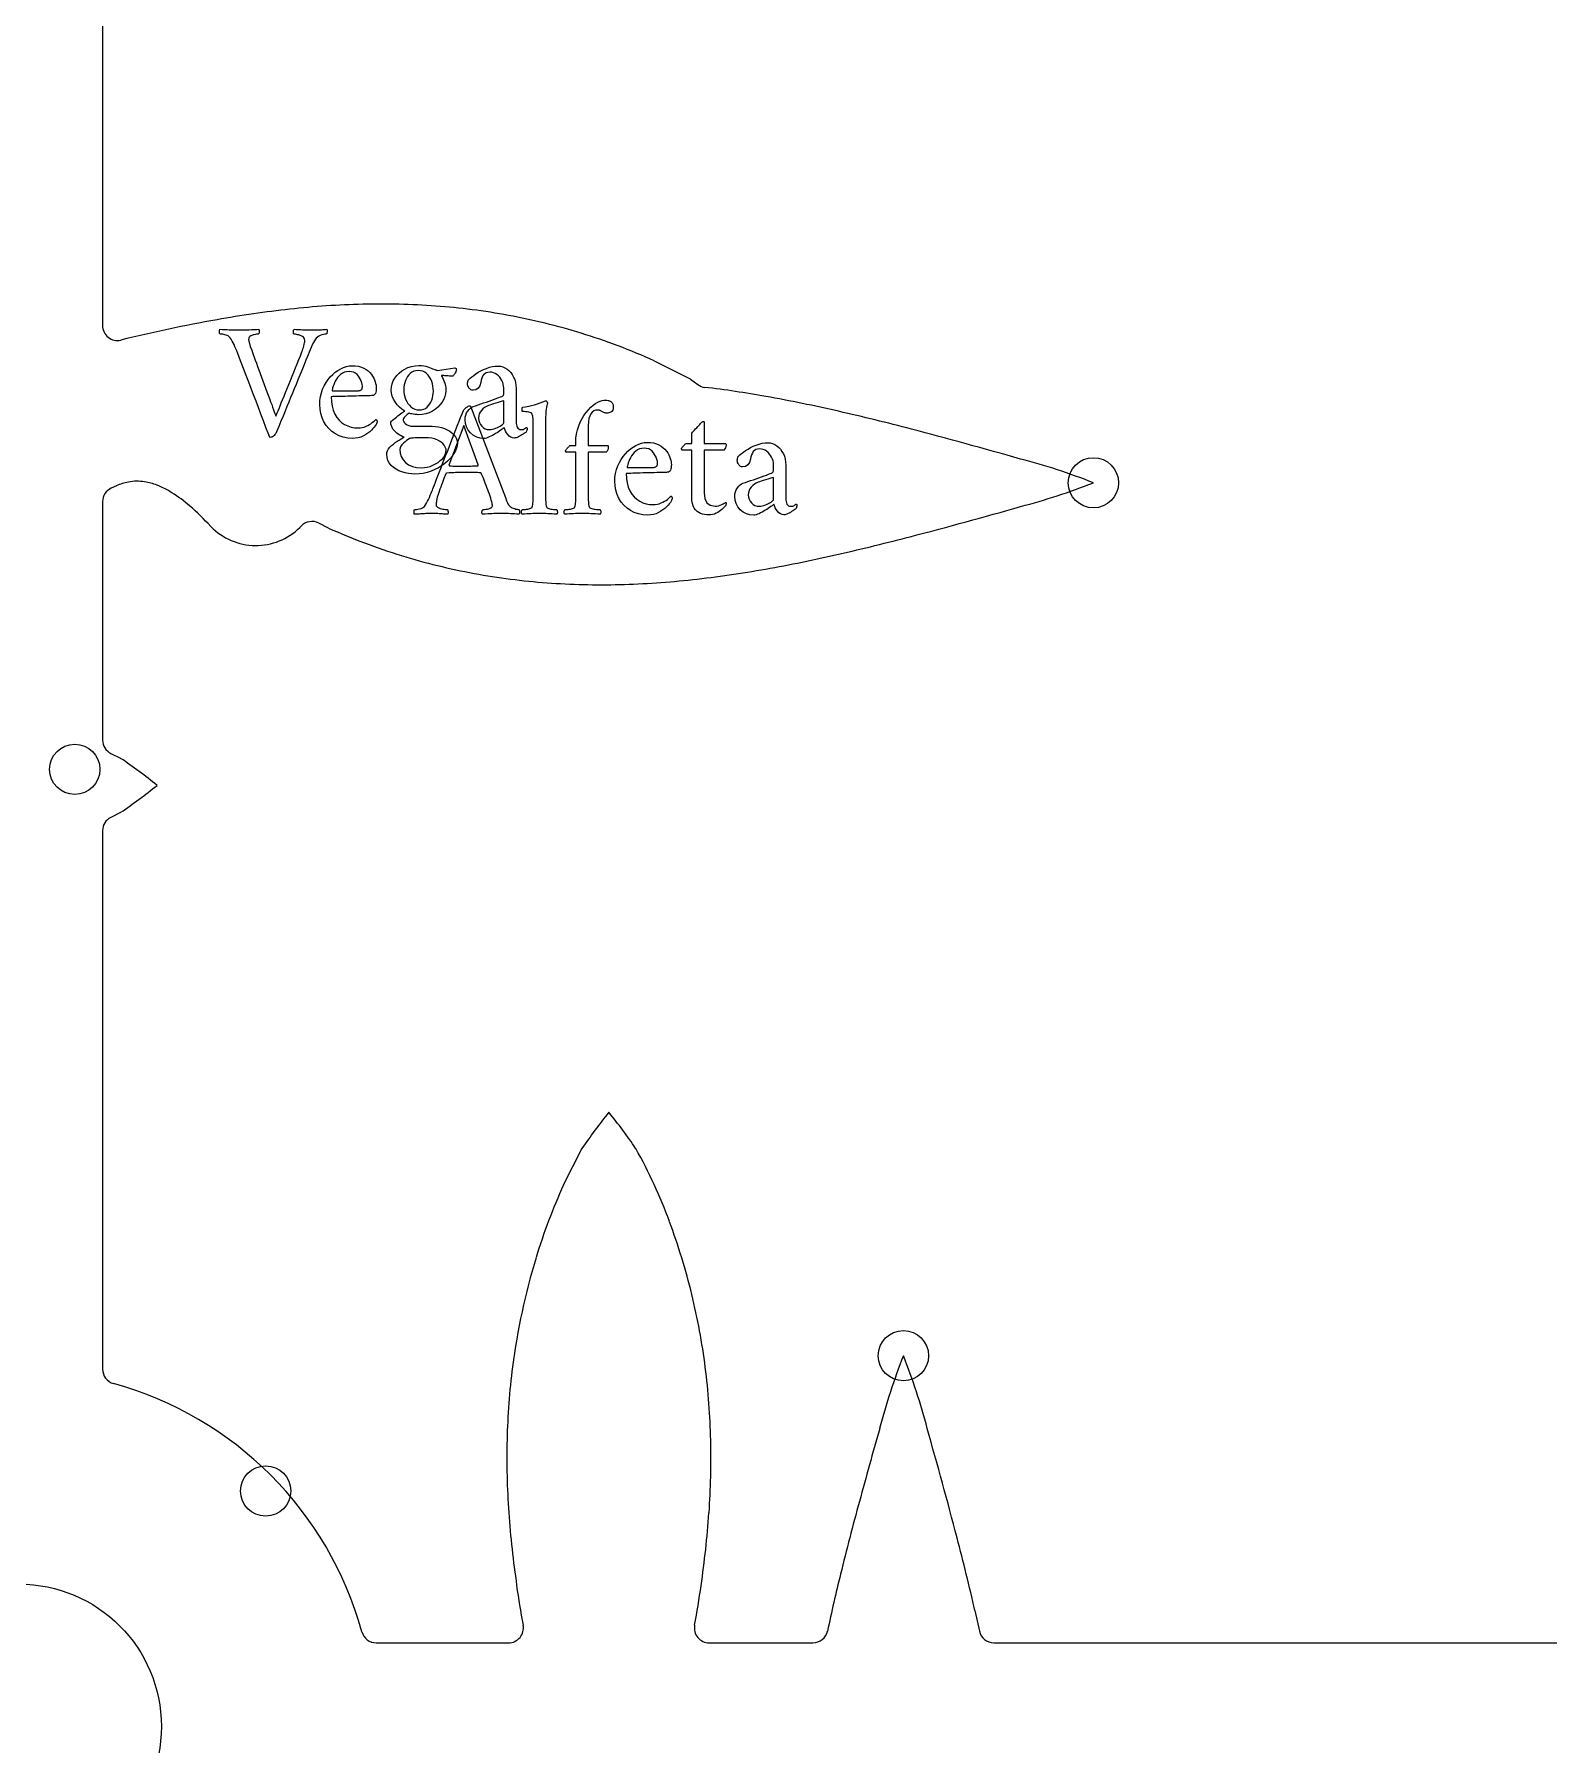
# Model space of a CAD drawing. Header units: millimetres. Extents: x -70 to 70, y -70 to 70.
# Drawn here: x 0.26 to 25.78, y -0.31 to 28.38 of the extents above; entities that cross this region are included whole.
import ezdxf

# ---------------------------------------------------------------- set-up
doc = ezdxf.new("R2010")
doc.units = ezdxf.units.MM
for name, color, linetype in [('CUT_INNER', 6, 'Continuous'), ('CUT_OUTER', 1, 'Continuous'), ('ENGRAVE', 7, 'Continuous'), ('TEXT', 5, 'Continuous')]:
    doc.layers.add(name, color=color, linetype=linetype)

msp = doc.modelspace()

# ---------------------------------------------------------------- linework, layer by layer
at = {"layer": 'CUT_INNER'}
for points in [[(1.404, 32.007), (1.404, 23.491)], [(10.65, 22.901), (11.252, 22.596), (11.257, 22.593), (11.261, 22.59), (11.382, 22.501)], [(1.635, 20.805), (1.55, 20.766)], [(1.404, 20.539), (1.404, 16.541)], [(3.221, 20.12), (3.216, 20.124)], [(4.732, 20.126), (4.712, 20.104)], [(5.191, 20.096), (5.028, 20.178)], [(1.541, 16.318), (1.703, 16.236), (1.708, 16.233)], [(1.708, 15.33), (1.703, 15.328), (1.541, 15.245)], [(1.404, 15.022), (1.404, 5.993)], [(9.132, 9.084), (9.438, 9.685), (9.44, 9.69)], [(1.589, 5.752), (1.589, 5.752)], [(16.028, 1.944), (16.102, 1.601)], [(5.752, 1.589), (5.752, 1.589)], [(5.993, 1.404), (8.209, 1.404)], [(11.574, 1.404), (13.312, 1.404)], [(16.346, 1.404), (25.782, 1.404)]]:
    msp.add_lwpolyline(points, dxfattribs=at)
msp.add_circle((0, 0), 2.39, dxfattribs=at)
for centre, radius, start, end in [((0, 20.061), 41.013, 356.6386, 87.6754), ((6.135, 9.349), 14.504, 91.4612, 96.2985), ((6.077, 11.478), 12.374, 85.7853, 91.4439), ((6.149, 12.503), 11.347, 79.5442, 85.7639), ((7.896, -1.977), 25.972, 100.1425, 103.7763), ((6.571, 5.425), 18.452, 96.3069, 100.1398), ((6.222, 12.912), 10.932, 72.9419, 79.5341), ((1.654, 23.491), 0.25, 180, 283.3295), ((6.464, 13.664), 10.141, 65.6201, 73.0028), ((11.53, 22.702), 0.25, 233.4926, 262.7288), ((9.738, 7.032), 15.522, 79.6687, 83.4881), ((7.959, -3.186), 25.894, 77.0949, 79.8509), ((4.499, -18.314), 41.412, 75.3646, 77.103), ((-6.632, -60.787), 85.319, 74.06357, 75.33855), ((14.094, 10.916), 10.684, 68.4805, 75.3637), ((1.654, 20.539), 0.25, 114.6101, 180), ((2.034, 19.851), 1.035, 100.9464, 112.6951), ((1.987, 20.086), 0.795, 81.1598, 100.8195), ((1.953, 19.895), 0.989, 68.4286, 80.8993), ((1.756, 19.401), 1.521, 57.7442, 68.396), ((1.261, 18.612), 2.452, 49.1997, 57.8054), ((14.091, 30.803), 10.693, 284.6335, 291.5181), ((0.168, 17.348), 4.123, 42.3251, 49.1702), ((-5.378, 97.912), 80.566, 284.62272, 285.97299), ((3.974, 20.856), 1.053, 224.3159, 314.4648), ((4.915, 19.956), 0.25, 63.0883, 136.9489), ((9.377, 29.333), 10.141, 245.6201, 253.0028), ((4.508, 59.991), 41.377, 282.8928, 284.6341), ((9.619, 30.085), 10.932, 252.9419, 259.5341), ((7.964, 44.873), 25.869, 280.1397, 282.9009), ((9.693, 30.494), 11.347, 259.5442, 265.7639), ((9.706, 33.648), 14.504, 271.4612, 276.2985), ((9.27, 37.572), 18.452, 276.3069, 280.1398), ((9.764, 31.519), 12.374, 265.7853, 271.4439), ((1.654, 16.541), 0.25, 180, 243.0883), ((-3.33, 8.791), 8.987, 51.0673, 55.9081), ((-2.552, 21.722), 7.681, 303.6803, 309.3443), ((1.654, 15.022), 0.25, 116.9117, 180), ((16.882, 4.653), 8.987, 141.0673, 145.9081), ((3.951, 5.43), 7.681, 33.6803, 39.3443), ((2.743, 5.448), 8.705, 20.2849, 29.1678), ((18.369, 4.898), 10.141, 155.6201, 163.0028), ((0.875, 4.714), 10.71, 13.6663, 20.5013), ((19.175, 4.641), 10.986, 162.9501, 172.7327), ((0.495, 4.62), 11.102, 7.2661, 13.6762), ((19.934, 4.541), 11.753, 172.7183, 178.691), ((-0.156, 4.541), 11.758, 1.2803, 7.2473), ((24.768, 2.298), 10.684, 158.4805, 165.3637), ((4.882, 2.295), 10.693, 14.6335, 21.5181), ((1.654, 5.993), 0.25, 179.9859, 254.8536), ((0, 0), 5.967, 15.4393, 74.5607), ((101.578, -19.866), 90.624, 164.07607, 164.87825), ((-62.228, -17.174), 80.566, 14.62272, 15.97299), ((21.449, 4.511), 13.268, 178.7114, 183.9889), ((-1.675, 4.512), 13.278, 355.9903, 1.26), ((67.834, -10.798), 55.684, 164.8281, 166.1238), ((24.357, 4.718), 16.183, 184.0019, 188.3528), ((-4.588, 4.719), 16.197, 351.6343, 355.9774), ((-24.306, -7.289), 41.377, 12.8928, 14.6341), ((20.312, 3.987), 12.076, 187.7114, 190.9137), ((-0.503, 3.982), 12.049, 349.086, 352.2754), ((38.207, -3.555), 25.184, 165.9559, 168.1852), ((5.993, 1.654), 0.25, 195.1415, 270.0191), ((8.209, 1.654), 0.25, 270, 10.8331), ((11.574, 1.654), 0.25, 169.1669, 270), ((13.312, 1.654), 0.25, 270, 347.7877), ((16.346, 1.654), 0.25, 192.2123, 270)]:
    msp.add_arc(centre, radius, start, end, dxfattribs=at)
at = {"layer": 'CUT_OUTER'}
msp.add_circle((0, 0), 70.2, dxfattribs=at)
at = {"layer": 'ENGRAVE'}
for centre, radius in [((0, 20.06), 46.307), ((18.014, 20.855), 0.421), ((0.938, 16.05), 0.421), ((14.829, 6.218), 0.421), ((4.138, 3.95), 0.421)]:
    msp.add_circle(centre, radius, dxfattribs=at)
at = {"layer": 'TEXT'}
for points in [[(3.685, 23.417), (3.73, 23.417), (3.773, 23.418), (3.817, 23.419), (3.859, 23.421), (3.901, 23.423), (3.942, 23.425), (3.983, 23.427), (4.024, 23.428), (4.026, 23.421), (4.028, 23.412), (4.028, 23.399), (4.028, 23.385), (4.027, 23.37), (4.025, 23.36), (4.022, 23.353), (4.018, 23.35), (4.011, 23.349), (4, 23.348), (3.985, 23.346), (3.966, 23.343), (3.946, 23.338), (3.927, 23.333), (3.908, 23.326), (3.89, 23.317), (3.874, 23.307), (3.862, 23.294), (3.856, 23.278), (3.853, 23.26), (3.856, 23.232), (3.866, 23.192), (3.881, 23.14), (3.904, 23.076), (3.916, 23.042), (3.93, 23.004), (3.946, 22.96), (3.964, 22.912), (3.983, 22.86), (4.003, 22.805), (4.024, 22.747), (4.046, 22.687), (4.069, 22.625), (4.091, 22.564), (4.114, 22.502), (4.137, 22.441), (4.16, 22.38), (4.181, 22.323), (4.202, 22.267), (4.221, 22.214), (4.239, 22.165), (4.255, 22.12), (4.27, 22.08), (4.282, 22.045), (4.293, 22.016), (4.301, 21.994), (4.306, 21.98), (4.309, 21.974), (4.313, 21.983), (4.321, 22.001), (4.332, 22.026), (4.345, 22.059), (4.362, 22.099), (4.38, 22.143), (4.4, 22.193), (4.422, 22.248), (4.446, 22.307), (4.471, 22.368), (4.497, 22.433), (4.524, 22.501), (4.553, 22.57), (4.581, 22.64), (4.609, 22.711), (4.638, 22.782), (4.666, 22.852), (4.693, 22.92), (4.72, 22.986), (4.745, 23.05), (4.755, 23.075), (4.763, 23.099), (4.772, 23.125), (4.779, 23.151), (4.785, 23.177), (4.789, 23.2), (4.792, 23.221), (4.793, 23.241), (4.79, 23.262), (4.783, 23.28), (4.772, 23.295), (4.755, 23.308), (4.736, 23.318), (4.716, 23.327), (4.695, 23.333), (4.674, 23.338), (4.654, 23.342), (4.637, 23.345), (4.624, 23.346), (4.614, 23.347), (4.609, 23.351), (4.606, 23.359), (4.603, 23.37), (4.603, 23.385), (4.603, 23.399), (4.606, 23.412), (4.609, 23.421), (4.614, 23.428), (4.651, 23.427), (4.687, 23.425), (4.722, 23.423), (4.756, 23.421), (4.791, 23.419), (4.826, 23.418), (4.862, 23.417), (4.899, 23.417), (4.93, 23.417), (4.957, 23.417), (4.981, 23.418), (5.001, 23.418), (5.02, 23.419), (5.039, 23.42), (5.057, 23.421), (5.075, 23.422), (5.095, 23.424), (5.116, 23.425), (5.139, 23.427), (5.165, 23.428), (5.167, 23.421), (5.168, 23.411), (5.168, 23.399), (5.168, 23.383), (5.166, 23.369), (5.164, 23.358), (5.162, 23.352), (5.159, 23.35), (5.148, 23.349), (5.132, 23.346), (5.11, 23.342), (5.082, 23.336), (5.054, 23.327), (5.028, 23.315), (5.005, 23.299), (4.986, 23.28), (4.972, 23.262), (4.957, 23.237), (4.939, 23.206), (4.92, 23.166), (4.901, 23.124), (4.882, 23.083), (4.865, 23.043), (4.849, 23.003), (4.812, 22.911), (4.777, 22.823), (4.743, 22.739), (4.71, 22.659), (4.679, 22.581), (4.648, 22.505), (4.618, 22.43), (4.587, 22.357), (4.557, 22.283), (4.526, 22.209), (4.495, 22.132), (4.463, 22.055), (4.43, 21.974), (4.394, 21.89), (4.357, 21.801), (4.317, 21.708), (4.306, 21.683), (4.294, 21.663), (4.282, 21.647), (4.269, 21.635), (4.255, 21.627), (4.242, 21.621), (4.228, 21.617), (4.214, 21.616), (4.21, 21.617), (4.206, 21.62), (4.203, 21.626), (4.2, 21.634), (4.197, 21.642), (4.194, 21.65), (4.192, 21.656), (4.189, 21.66), (4.143, 21.78), (4.1, 21.896), (4.057, 22.007), (4.017, 22.115), (3.977, 22.221), (3.936, 22.328), (3.896, 22.436), (3.855, 22.544), (3.812, 22.656), (3.767, 22.773), (3.719, 22.897), (3.669, 23.025), (3.653, 23.065), (3.638, 23.102), (3.623, 23.137), (3.608, 23.171), (3.593, 23.202), (3.577, 23.232), (3.561, 23.261), (3.543, 23.288), (3.534, 23.299), (3.523, 23.308), (3.509, 23.317), (3.492, 23.325), (3.474, 23.331), (3.456, 23.336), (3.439, 23.341), (3.421, 23.344), (3.405, 23.346), (3.391, 23.348), (3.379, 23.349), (3.369, 23.35), (3.368, 23.352), (3.367, 23.359), (3.367, 23.371), (3.367, 23.387), (3.367, 23.404), (3.367, 23.416), (3.368, 23.424), (3.369, 23.428), (3.415, 23.427), (3.456, 23.425), (3.494, 23.423), (3.527, 23.421), (3.561, 23.419), (3.598, 23.418), (3.64, 23.417), (3.685, 23.417)], [(5.238, 22.298), (5.24, 22.215), (5.251, 22.139), (5.269, 22.07), (5.296, 22.007), (5.33, 21.952), (5.368, 21.905), (5.412, 21.865), (5.461, 21.832), (5.514, 21.807), (5.569, 21.79), (5.626, 21.779), (5.685, 21.775), (5.722, 21.777), (5.757, 21.782), (5.79, 21.79), (5.822, 21.802), (5.852, 21.816), (5.879, 21.83), (5.903, 21.846), (5.926, 21.863), (5.945, 21.88), (5.961, 21.894), (5.974, 21.907), (5.984, 21.918), (5.986, 21.917), (5.989, 21.915), (5.992, 21.912), (5.997, 21.908), (6.001, 21.903), (6.004, 21.896), (6.006, 21.889), (6.007, 21.881), (6.006, 21.87), (6.003, 21.858), (5.997, 21.845), (5.99, 21.831), (5.976, 21.811), (5.958, 21.788), (5.936, 21.764), (5.912, 21.737), (5.883, 21.711), (5.851, 21.686), (5.816, 21.663), (5.777, 21.641), (5.735, 21.622), (5.69, 21.609), (5.641, 21.602), (5.59, 21.599), (5.513, 21.604), (5.44, 21.618), (5.371, 21.641), (5.308, 21.674), (5.249, 21.715), (5.198, 21.763), (5.153, 21.818), (5.114, 21.879), (5.084, 21.945), (5.062, 22.015), (5.049, 22.089), (5.045, 22.167), (5.048, 22.234), (5.057, 22.299), (5.072, 22.362), (5.093, 22.423), (5.12, 22.48), (5.15, 22.534), (5.184, 22.584), (5.222, 22.63), (5.263, 22.671), (5.306, 22.708), (5.35, 22.74), (5.397, 22.768), (5.444, 22.79), (5.491, 22.806), (5.537, 22.815), (5.582, 22.818), (5.64, 22.816), (5.694, 22.808), (5.742, 22.795), (5.784, 22.776), (5.822, 22.754), (5.856, 22.73), (5.885, 22.702), (5.91, 22.673), (5.931, 22.642), (5.949, 22.611), (5.964, 22.581), (5.974, 22.55), (5.982, 22.52), (5.988, 22.493), (5.992, 22.468), (5.993, 22.446), (5.992, 22.419), (5.989, 22.394), (5.985, 22.372), (5.979, 22.354), (5.97, 22.339), (5.958, 22.328), (5.944, 22.321), (5.926, 22.318), (5.91, 22.316), (5.888, 22.315), (5.86, 22.314), (5.826, 22.314), (5.788, 22.313), (5.747, 22.312), (5.703, 22.311), (5.657, 22.309), (5.61, 22.308), (5.563, 22.306), (5.516, 22.305), (5.47, 22.304), (5.425, 22.302), (5.384, 22.301), (5.347, 22.3), (5.313, 22.299), (5.284, 22.299), (5.262, 22.299), (5.247, 22.298), (5.238, 22.298)], [(5.252, 22.399), (5.696, 22.399), (5.708, 22.4), (5.72, 22.402), (5.73, 22.407), (5.74, 22.413), (5.748, 22.421), (5.754, 22.432), (5.758, 22.446), (5.761, 22.463), (5.76, 22.482), (5.757, 22.504), (5.751, 22.529), (5.741, 22.558), (5.728, 22.588), (5.712, 22.617), (5.692, 22.644), (5.67, 22.67), (5.643, 22.692), (5.612, 22.708), (5.577, 22.717), (5.537, 22.72), (5.495, 22.717), (5.458, 22.708), (5.424, 22.693), (5.394, 22.672), (5.368, 22.646), (5.344, 22.619), (5.324, 22.59), (5.306, 22.56), (5.291, 22.529), (5.279, 22.5), (5.269, 22.473), (5.261, 22.448), (5.256, 22.426), (5.253, 22.411), (5.251, 22.402), (5.252, 22.399)], [(6.929, 21.803), (6.983, 21.801), (7.035, 21.793), (7.086, 21.781), (7.135, 21.764), (7.181, 21.743), (7.223, 21.718), (7.259, 21.691), (7.292, 21.66), (7.318, 21.627), (7.337, 21.593), (7.348, 21.556), (7.352, 21.518), (7.348, 21.476), (7.338, 21.433), (7.32, 21.389), (7.295, 21.344), (7.263, 21.3), (7.227, 21.258), (7.186, 21.216), (7.139, 21.177), (7.088, 21.139), (7.034, 21.106), (6.975, 21.076), (6.913, 21.049), (6.848, 21.028), (6.781, 21.013), (6.712, 21.003), (6.641, 21), (6.587, 21.003), (6.532, 21.009), (6.478, 21.021), (6.423, 21.037), (6.371, 21.057), (6.323, 21.083), (6.28, 21.113), (6.242, 21.147), (6.21, 21.187), (6.187, 21.231), (6.173, 21.28), (6.169, 21.333), (6.172, 21.364), (6.182, 21.393), (6.199, 21.422), (6.222, 21.451), (6.25, 21.478), (6.279, 21.504), (6.311, 21.528), (6.345, 21.551), (6.378, 21.572), (6.409, 21.59), (6.436, 21.606), (6.46, 21.619), (6.436, 21.628), (6.411, 21.64), (6.386, 21.653), (6.36, 21.669), (6.335, 21.687), (6.312, 21.707), (6.292, 21.729), (6.272, 21.754), (6.256, 21.781), (6.245, 21.81), (6.238, 21.84), (6.236, 21.873), (6.25, 21.888), (6.266, 21.903), (6.285, 21.921), (6.307, 21.939), (6.33, 21.957), (6.353, 21.975), (6.377, 21.993), (6.4, 22.01), (6.421, 22.026), (6.441, 22.039), (6.457, 22.049), (6.471, 22.058), (6.423, 22.088), (6.38, 22.124), (6.341, 22.164), (6.307, 22.21), (6.28, 22.259), (6.26, 22.308), (6.248, 22.357), (6.244, 22.407), (6.248, 22.461), (6.259, 22.512), (6.278, 22.562), (6.304, 22.61), (6.337, 22.655), (6.376, 22.695), (6.42, 22.731), (6.47, 22.762), (6.524, 22.788), (6.581, 22.806), (6.642, 22.817), (6.706, 22.821), (6.749, 22.82), (6.788, 22.815), (6.824, 22.808), (6.857, 22.797), (6.886, 22.786), (6.912, 22.776), (6.935, 22.767), (6.955, 22.76), (6.972, 22.753), (6.984, 22.749), (6.992, 22.746), (6.995, 22.746), (6.997, 22.745), (7.001, 22.744), (7.008, 22.742), (7.016, 22.74), (7.31, 22.782), (7.321, 22.777), (7.329, 22.771), (7.333, 22.763), (7.335, 22.754), (7.334, 22.744), (7.33, 22.731), (7.324, 22.715), (7.316, 22.697), (7.306, 22.678), (7.295, 22.663), (7.285, 22.651), (7.274, 22.642), (7.256, 22.643), (7.238, 22.645), (7.218, 22.645), (7.198, 22.646), (7.178, 22.647), (7.159, 22.648), (7.141, 22.649), (7.125, 22.651), (7.112, 22.652), (7.102, 22.653), (7.096, 22.653), (7.095, 22.653), (7.09, 22.653), (7.086, 22.651), (7.084, 22.649), (7.083, 22.645), (7.09, 22.636), (7.1, 22.619), (7.112, 22.594), (7.127, 22.562), (7.141, 22.525), (7.151, 22.485), (7.157, 22.442), (7.159, 22.396), (7.155, 22.349), (7.144, 22.302), (7.125, 22.255), (7.099, 22.209), (7.066, 22.165), (7.027, 22.124), (6.983, 22.088), (6.934, 22.056), (6.88, 22.03), (6.822, 22.011), (6.761, 22), (6.697, 21.996), (6.678, 21.997), (6.658, 21.998), (6.637, 22.001), (6.614, 22.005), (6.591, 22.009), (6.572, 22.013), (6.556, 22.017), (6.544, 22.021), (6.526, 22.011), (6.508, 21.998), (6.491, 21.984), (6.475, 21.968), (6.461, 21.951), (6.451, 21.934), (6.445, 21.918), (6.443, 21.901), (6.446, 21.89), (6.453, 21.877), (6.466, 21.861), (6.485, 21.842), (6.508, 21.825), (6.537, 21.813), (6.57, 21.805), (6.608, 21.803)], [(6.695, 22.737), (6.657, 22.734), (6.623, 22.725), (6.591, 22.71), (6.563, 22.69), (6.538, 22.664), (6.516, 22.636), (6.498, 22.604), (6.482, 22.569), (6.47, 22.533), (6.461, 22.495), (6.456, 22.457), (6.454, 22.418), (6.456, 22.377), (6.462, 22.336), (6.471, 22.296), (6.485, 22.256), (6.502, 22.219), (6.523, 22.185), (6.547, 22.154), (6.574, 22.128), (6.605, 22.105), (6.639, 22.09), (6.677, 22.08), (6.717, 22.077), (6.753, 22.08), (6.787, 22.089), (6.817, 22.103), (6.844, 22.123), (6.869, 22.148), (6.89, 22.176), (6.908, 22.207), (6.923, 22.241), (6.934, 22.277), (6.942, 22.313), (6.947, 22.35), (6.949, 22.388), (6.947, 22.43), (6.942, 22.473), (6.933, 22.514), (6.921, 22.554), (6.905, 22.592), (6.886, 22.627), (6.864, 22.658), (6.837, 22.685), (6.807, 22.708), (6.774, 22.724), (6.736, 22.734), (6.695, 22.737)], [(8.037, 22.813), (8.076, 22.809), (8.113, 22.8), (8.149, 22.784), (8.184, 22.762), (8.216, 22.735), (8.246, 22.704), (8.272, 22.668), (8.294, 22.628), (8.313, 22.585), (8.326, 22.539), (8.334, 22.49), (8.336, 22.438), (8.336, 21.876), (8.338, 21.85), (8.341, 21.826), (8.347, 21.805), (8.356, 21.785), (8.367, 21.768), (8.382, 21.757), (8.399, 21.75), (8.42, 21.747), (8.439, 21.748), (8.455, 21.751), (8.47, 21.757), (8.482, 21.764), (8.492, 21.771), (8.5, 21.777), (8.506, 21.781), (8.51, 21.784), (8.512, 21.783), (8.515, 21.781), (8.517, 21.779), (8.518, 21.775), (8.519, 21.771), (8.52, 21.767), (8.521, 21.764), (8.521, 21.761), (8.52, 21.746), (8.517, 21.733), (8.513, 21.72), (8.507, 21.708), (8.497, 21.7), (8.485, 21.691), (8.47, 21.681), (8.452, 21.669), (8.433, 21.657), (8.414, 21.645), (8.394, 21.634), (8.374, 21.624), (8.354, 21.616), (8.336, 21.609), (8.319, 21.606), (8.303, 21.605), (8.274, 21.608), (8.247, 21.619), (8.222, 21.638), (8.198, 21.663), (8.177, 21.693), (8.16, 21.723), (8.147, 21.753), (8.138, 21.784), (8.13, 21.777), (8.119, 21.767), (8.104, 21.756), (8.086, 21.742), (8.065, 21.726), (8.042, 21.71), (8.018, 21.695), (7.992, 21.679), (7.966, 21.663), (7.939, 21.649), (7.913, 21.635), (7.887, 21.623), (7.862, 21.612), (7.84, 21.605), (7.819, 21.6), (7.799, 21.599), (7.735, 21.605), (7.676, 21.622), (7.622, 21.65), (7.573, 21.69), (7.532, 21.738), (7.504, 21.791), (7.486, 21.849), (7.481, 21.912), (7.483, 21.953), (7.492, 21.99), (7.506, 22.025), (7.527, 22.056), (7.55, 22.084), (7.572, 22.105), (7.595, 22.122), (7.617, 22.133), (7.658, 22.147), (7.7, 22.162), (7.745, 22.177), (7.792, 22.193), (7.84, 22.209), (7.886, 22.225), (7.93, 22.241), (7.973, 22.256), (8.012, 22.271), (8.045, 22.283), (8.073, 22.294), (8.096, 22.304), (8.106, 22.308), (8.114, 22.313), (8.12, 22.319), (8.124, 22.325), (8.126, 22.332), (8.128, 22.343), (8.129, 22.357), (8.129, 22.374), (8.129, 22.446), (8.127, 22.477), (8.122, 22.508), (8.112, 22.538), (8.099, 22.568), (8.082, 22.597), (8.062, 22.623), (8.04, 22.647), (8.015, 22.669), (7.987, 22.686), (7.958, 22.699), (7.927, 22.707), (7.894, 22.709), (7.862, 22.706), (7.834, 22.698), (7.81, 22.684), (7.791, 22.665), (7.775, 22.64), (7.762, 22.611), (7.752, 22.577), (7.743, 22.539), (7.726, 22.481), (7.699, 22.44), (7.662, 22.415), (7.615, 22.407), (7.594, 22.409), (7.575, 22.416), (7.559, 22.428), (7.546, 22.444), (7.536, 22.462), (7.528, 22.481), (7.524, 22.501), (7.522, 22.522), (7.523, 22.527), (7.524, 22.534), (7.526, 22.543), (7.528, 22.554), (7.531, 22.565), (7.534, 22.575), (7.538, 22.583), (7.542, 22.589), (7.565, 22.609), (7.593, 22.632), (7.625, 22.656), (7.662, 22.681), (7.703, 22.707), (7.746, 22.731), (7.792, 22.753), (7.84, 22.773), (7.889, 22.791), (7.939, 22.803), (7.988, 22.81), (8.037, 22.813)], [(6.926, 20.716), (6.928, 20.72), (6.933, 20.733), (6.941, 20.754), (6.953, 20.784), (6.967, 20.821), (6.984, 20.865), (7.003, 20.914), (7.024, 20.97), (7.047, 21.03), (7.072, 21.094), (7.098, 21.161), (7.126, 21.232), (7.155, 21.304), (7.184, 21.378), (7.213, 21.452), (7.242, 21.528), (7.271, 21.604), (7.3, 21.677), (7.328, 21.75), (7.355, 21.82), (7.382, 21.888), (7.407, 21.952), (7.43, 22.011), (7.452, 22.066), (7.459, 22.078), (7.47, 22.09), (7.484, 22.103), (7.501, 22.117), (7.519, 22.129), (7.534, 22.138), (7.547, 22.143), (7.558, 22.145), (7.561, 22.145), (7.563, 22.144), (7.564, 22.144), (7.565, 22.143), (7.566, 22.142), (7.568, 22.142), (7.57, 22.14), (7.572, 22.139), (8.129, 20.679), (8.156, 20.607), (8.177, 20.553), (8.191, 20.518), (8.199, 20.5), (8.207, 20.485), (8.219, 20.472), (8.235, 20.459), (8.253, 20.447), (8.273, 20.437), (8.294, 20.428), (8.314, 20.421), (8.334, 20.415), (8.353, 20.411), (8.367, 20.408), (8.379, 20.406), (8.386, 20.405), (8.391, 20.397), (8.394, 20.387), (8.395, 20.375), (8.394, 20.362), (8.393, 20.349), (8.392, 20.338), (8.39, 20.331), (8.389, 20.327), (8.349, 20.33), (8.312, 20.332), (8.277, 20.334), (8.243, 20.337), (8.21, 20.338), (8.173, 20.34), (8.133, 20.341), (8.089, 20.341), (8.044, 20.341), (8.002, 20.34), (7.965, 20.338), (7.931, 20.337), (7.898, 20.334), (7.861, 20.332), (7.819, 20.33), (7.774, 20.327), (7.769, 20.334), (7.766, 20.342), (7.764, 20.353), (7.764, 20.366), (7.765, 20.379), (7.768, 20.39), (7.771, 20.398), (7.776, 20.405), (7.791, 20.406), (7.809, 20.408), (7.83, 20.411), (7.855, 20.415), (7.879, 20.42), (7.899, 20.427), (7.915, 20.434), (7.927, 20.442), (7.932, 20.448), (7.936, 20.457), (7.938, 20.468), (7.939, 20.481), (7.937, 20.495), (7.934, 20.515), (7.928, 20.538), (7.92, 20.566), (7.911, 20.597), (7.9, 20.63), (7.888, 20.665), (7.874, 20.702), (7.86, 20.739), (7.846, 20.776), (7.832, 20.812), (7.818, 20.848), (7.805, 20.883), (7.793, 20.913), (7.782, 20.941), (7.772, 20.966), (7.764, 20.986), (7.758, 21), (7.755, 21.009), (7.754, 21.012), (7.754, 21.012), (7.753, 21.013), (7.751, 21.015), (7.748, 21.018), (7.745, 21.02), (7.743, 21.022), (7.74, 21.023), (7.737, 21.023), (7.715, 21.024), (7.69, 21.025), (7.663, 21.026), (7.634, 21.026), (7.603, 21.026), (7.574, 21.026), (7.546, 21.026), (7.519, 21.026), (7.512, 21.026), (7.505, 21.026), (7.498, 21.026), (7.491, 21.026), (7.484, 21.026), (7.478, 21.026), (7.472, 21.026), (7.466, 21.026), (7.426, 21.026), (7.388, 21.026), (7.354, 21.025), (7.323, 21.025), (7.292, 21.024), (7.256, 21.022), (7.216, 21.02), (7.172, 21.018), (7.171, 21.017), (7.169, 21.017), (7.167, 21.015), (7.164, 21.013), (7.161, 21.012), (7.16, 21.01), (7.159, 21.009), (7.158, 21.009), (7.157, 21.006), (7.153, 20.995), (7.146, 20.978), (7.137, 20.953), (7.126, 20.924), (7.114, 20.892), (7.101, 20.858), (7.087, 20.82), (7.073, 20.783), (7.059, 20.746), (7.047, 20.711), (7.035, 20.676), (7.024, 20.643), (7.015, 20.612), (7.008, 20.584), (7.003, 20.559), (7, 20.536), (6.998, 20.516), (6.997, 20.499), (6.996, 20.483), (6.999, 20.469), (7.007, 20.456), (7.02, 20.444), (7.039, 20.434), (7.061, 20.426), (7.083, 20.419), (7.106, 20.414), (7.129, 20.411), (7.15, 20.408), (7.166, 20.407), (7.178, 20.405), (7.186, 20.405), (7.189, 20.401), (7.191, 20.394), (7.193, 20.383), (7.195, 20.37), (7.196, 20.357), (7.195, 20.345), (7.194, 20.335), (7.192, 20.327), (7.166, 20.328), (7.143, 20.33), (7.121, 20.331), (7.101, 20.332), (7.082, 20.334), (7.063, 20.335), (7.044, 20.337), (7.025, 20.338), (7.005, 20.339), (6.982, 20.34), (6.955, 20.341), (6.926, 20.341), (6.897, 20.341), (6.87, 20.34), (6.845, 20.339), (6.823, 20.338), (6.802, 20.337), (6.781, 20.335), (6.76, 20.334), (6.739, 20.332), (6.716, 20.331), (6.691, 20.33), (6.663, 20.328), (6.633, 20.327), (6.63, 20.331), (6.628, 20.338), (6.627, 20.349), (6.627, 20.362), (6.627, 20.375), (6.628, 20.387), (6.63, 20.397), (6.633, 20.405), (6.647, 20.406), (6.666, 20.408), (6.69, 20.412), (6.718, 20.418), (6.745, 20.425), (6.768, 20.434), (6.785, 20.445), (6.798, 20.458), (6.818, 20.486), (6.836, 20.515), (6.853, 20.545), (6.869, 20.577), (6.883, 20.61), (6.898, 20.645), (6.912, 20.68), (6.926, 20.716)], [(7.892, 21.747), (7.916, 21.749), (7.941, 21.753), (7.968, 21.76), (7.995, 21.77), (8.022, 21.781), (8.047, 21.793), (8.069, 21.805), (8.09, 21.819), (8.107, 21.831), (8.12, 21.842), (8.127, 21.851), (8.129, 21.859), (8.129, 22.231), (8.101, 22.222), (8.069, 22.212), (8.034, 22.201), (7.995, 22.189), (7.957, 22.177), (7.925, 22.167), (7.897, 22.158), (7.875, 22.15), (7.84, 22.134), (7.808, 22.116), (7.78, 22.094), (7.755, 22.069), (7.734, 22.041), (7.719, 22.009), (7.71, 21.975), (7.707, 21.937), (7.71, 21.901), (7.72, 21.866), (7.737, 21.834), (7.76, 21.805), (7.788, 21.779), (7.82, 21.762), (7.854, 21.751), (7.892, 21.747)], [(8.621, 21.859), (8.621, 21.876), (8.621, 21.893), (8.62, 21.913), (8.62, 21.933), (8.618, 21.954), (8.616, 21.972), (8.612, 21.988), (8.607, 22.002), (8.599, 22.016), (8.586, 22.027), (8.569, 22.036), (8.547, 22.041), (8.522, 22.045), (8.496, 22.047), (8.469, 22.049), (8.442, 22.05), (8.441, 22.052), (8.44, 22.058), (8.438, 22.069), (8.438, 22.085), (8.438, 22.1), (8.439, 22.111), (8.441, 22.119), (8.445, 22.122), (8.496, 22.129), (8.547, 22.138), (8.597, 22.149), (8.646, 22.163), (8.694, 22.178), (8.741, 22.195), (8.787, 22.212), (8.831, 22.231), (8.836, 22.23), (8.841, 22.227), (8.847, 22.223), (8.852, 22.216), (8.856, 22.208), (8.859, 22.201), (8.861, 22.194), (8.861, 22.187), (8.861, 22.183), (8.858, 22.171), (8.853, 22.152), (8.846, 22.125), (8.839, 22.091), (8.835, 22.05), (8.832, 22.003), (8.831, 21.949), (8.831, 20.651), (8.831, 20.621), (8.831, 20.592), (8.831, 20.564), (8.832, 20.537), (8.833, 20.511), (8.836, 20.488), (8.84, 20.468), (8.845, 20.45), (8.849, 20.443), (8.858, 20.437), (8.87, 20.43), (8.885, 20.425), (8.903, 20.42), (8.921, 20.415), (8.941, 20.412), (8.961, 20.409), (8.979, 20.407), (8.995, 20.406), (9.008, 20.405), (9.018, 20.405), (9.022, 20.398), (9.025, 20.39), (9.027, 20.379), (9.028, 20.366), (9.028, 20.353), (9.026, 20.342), (9.023, 20.334), (9.018, 20.327), (8.977, 20.33), (8.939, 20.332), (8.903, 20.334), (8.87, 20.337), (8.837, 20.338), (8.801, 20.34), (8.764, 20.341), (8.724, 20.341), (8.686, 20.341), (8.65, 20.34), (8.616, 20.338), (8.583, 20.337), (8.55, 20.334), (8.515, 20.332), (8.477, 20.33), (8.436, 20.327), (8.431, 20.334), (8.428, 20.342), (8.427, 20.353), (8.427, 20.366), (8.428, 20.379), (8.43, 20.39), (8.433, 20.398), (8.436, 20.405), (8.446, 20.405), (8.459, 20.406), (8.474, 20.407), (8.492, 20.409), (8.512, 20.412), (8.531, 20.415), (8.549, 20.42), (8.568, 20.425), (8.584, 20.43), (8.596, 20.437), (8.603, 20.443), (8.607, 20.45), (8.612, 20.468), (8.616, 20.488), (8.618, 20.511), (8.62, 20.537), (8.62, 20.564), (8.621, 20.592), (8.621, 20.621), (8.621, 20.651)], [(9.809, 22.24), (9.838, 22.239), (9.86, 22.238), (9.877, 22.237), (9.889, 22.234), (9.899, 22.23), (9.911, 22.224), (9.924, 22.216), (9.938, 22.206), (9.942, 22.201), (9.947, 22.194), (9.951, 22.186), (9.956, 22.175), (9.961, 22.164), (9.964, 22.153), (9.966, 22.142), (9.966, 22.131), (9.964, 22.098), (9.956, 22.072), (9.943, 22.052), (9.926, 22.04), (9.906, 22.032), (9.888, 22.026), (9.872, 22.023), (9.857, 22.022), (9.847, 22.022), (9.838, 22.024), (9.828, 22.026), (9.818, 22.03), (9.808, 22.034), (9.798, 22.039), (9.787, 22.044), (9.776, 22.05), (9.765, 22.056), (9.756, 22.061), (9.747, 22.066), (9.74, 22.069), (9.732, 22.072), (9.722, 22.073), (9.711, 22.074), (9.698, 22.075), (9.668, 22.071), (9.64, 22.059), (9.614, 22.039), (9.59, 22.011), (9.57, 21.974), (9.556, 21.93), (9.548, 21.878), (9.547, 21.817), (9.547, 21.479), (9.871, 21.479), (9.876, 21.478), (9.879, 21.474), (9.882, 21.466), (9.882, 21.457), (9.882, 21.454), (9.882, 21.452), (9.882, 21.45), (9.882, 21.448), (9.88, 21.427), (9.873, 21.406), (9.862, 21.386), (9.846, 21.367), (9.547, 21.367), (9.547, 20.651), (9.547, 20.621), (9.547, 20.592), (9.547, 20.564), (9.548, 20.537), (9.549, 20.511), (9.552, 20.488), (9.556, 20.468), (9.561, 20.45), (9.565, 20.443), (9.574, 20.437), (9.587, 20.43), (9.604, 20.425), (9.623, 20.42), (9.643, 20.415), (9.664, 20.412), (9.685, 20.409), (9.705, 20.407), (9.722, 20.406), (9.735, 20.405), (9.745, 20.405), (9.749, 20.398), (9.752, 20.39), (9.754, 20.379), (9.755, 20.366), (9.755, 20.353), (9.753, 20.342), (9.75, 20.334), (9.745, 20.327), (9.704, 20.33), (9.665, 20.332), (9.627, 20.334), (9.591, 20.337), (9.556, 20.338), (9.519, 20.34), (9.48, 20.341), (9.44, 20.341), (9.402, 20.341), (9.366, 20.34), (9.332, 20.338), (9.299, 20.337), (9.266, 20.334), (9.231, 20.332), (9.193, 20.33), (9.152, 20.327), (9.148, 20.334), (9.144, 20.342), (9.143, 20.353), (9.143, 20.366), (9.144, 20.379), (9.146, 20.39), (9.149, 20.398), (9.152, 20.405), (9.162, 20.405), (9.175, 20.406), (9.19, 20.407), (9.208, 20.409), (9.228, 20.412), (9.247, 20.415), (9.265, 20.42), (9.284, 20.425), (9.3, 20.43), (9.312, 20.437), (9.319, 20.443), (9.323, 20.45), (9.328, 20.468), (9.332, 20.488), (9.334, 20.511), (9.335, 20.537), (9.336, 20.564), (9.336, 20.592), (9.337, 20.621), (9.337, 20.651), (9.337, 21.367), (9.177, 21.367), (9.175, 21.368), (9.172, 21.37), (9.171, 21.373), (9.169, 21.377), (9.168, 21.382), (9.167, 21.386), (9.166, 21.389), (9.166, 21.392), (9.167, 21.396), (9.171, 21.402), (9.176, 21.409), (9.183, 21.419), (9.191, 21.429), (9.2, 21.44), (9.209, 21.45), (9.218, 21.459), (9.226, 21.468), (9.232, 21.474), (9.235, 21.478), (9.236, 21.479), (9.337, 21.479), (9.337, 21.532), (9.34, 21.605), (9.349, 21.676), (9.364, 21.744), (9.386, 21.809), (9.412, 21.871), (9.441, 21.93), (9.474, 21.984), (9.51, 22.034), (9.548, 22.08), (9.587, 22.12), (9.627, 22.155), (9.667, 22.185), (9.706, 22.209), (9.743, 22.226), (9.777, 22.236), (9.809, 22.24)], [(7.46, 21.815), (7.211, 21.149), (7.212, 21.149), (7.212, 21.148), (7.212, 21.146), (7.213, 21.143), (7.214, 21.141), (7.215, 21.139), (7.216, 21.138), (7.217, 21.138), (7.245, 21.137), (7.275, 21.135), (7.309, 21.134), (7.344, 21.134), (7.379, 21.133), (7.411, 21.133), (7.439, 21.132), (7.463, 21.132), (7.495, 21.133), (7.524, 21.133), (7.553, 21.134), (7.579, 21.135), (7.606, 21.137), (7.633, 21.138), (7.662, 21.139), (7.692, 21.141), (7.695, 21.141), (7.697, 21.142), (7.698, 21.145), (7.699, 21.148), (7.7, 21.151), (7.7, 21.153), (7.701, 21.154), (7.701, 21.155)], [(11.49, 21.515), (11.843, 21.515), (11.849, 21.514), (11.853, 21.508), (11.856, 21.498), (11.857, 21.485), (11.854, 21.464), (11.847, 21.443), (11.835, 21.423), (11.818, 21.404), (11.49, 21.404), (11.49, 20.688), (11.502, 20.59), (11.536, 20.52), (11.592, 20.478), (11.672, 20.464), (11.702, 20.465), (11.731, 20.47), (11.758, 20.478), (11.784, 20.489), (11.807, 20.501), (11.825, 20.511), (11.839, 20.519), (11.848, 20.525), (11.852, 20.523), (11.855, 20.52), (11.856, 20.515), (11.857, 20.509), (11.856, 20.494), (11.854, 20.483), (11.85, 20.474), (11.845, 20.467), (11.834, 20.455), (11.821, 20.441), (11.804, 20.425), (11.785, 20.408), (11.764, 20.39), (11.741, 20.374), (11.716, 20.358), (11.689, 20.344), (11.66, 20.331), (11.63, 20.323), (11.599, 20.317), (11.566, 20.316), (11.531, 20.317), (11.497, 20.322), (11.463, 20.33), (11.43, 20.341), (11.399, 20.356), (11.37, 20.376), (11.345, 20.401), (11.322, 20.43), (11.304, 20.466), (11.291, 20.508), (11.283, 20.557), (11.28, 20.612), (11.28, 21.404), (11.121, 21.404), (11.118, 21.404), (11.116, 21.406), (11.114, 21.409), (11.113, 21.413), (11.111, 21.418), (11.111, 21.422), (11.11, 21.426), (11.11, 21.429), (11.111, 21.433), (11.114, 21.438), (11.119, 21.446), (11.127, 21.455), (11.135, 21.466), (11.144, 21.476), (11.153, 21.486), (11.162, 21.496), (11.17, 21.504), (11.175, 21.511), (11.179, 21.514), (11.18, 21.515), (11.28, 21.515), (11.28, 21.686), (11.295, 21.702), (11.311, 21.719), (11.328, 21.738), (11.346, 21.757), (11.365, 21.777), (11.382, 21.797), (11.399, 21.815), (11.415, 21.833), (11.428, 21.848), (11.439, 21.86), (11.445, 21.867), (11.448, 21.871), (11.454, 21.875), (11.461, 21.879), (11.467, 21.881), (11.475, 21.882), (11.482, 21.881), (11.486, 21.88), (11.489, 21.877), (11.49, 21.873)], [(6.804, 21.61), (6.789, 21.61), (6.771, 21.61), (6.748, 21.609), (6.721, 21.609), (6.693, 21.608), (6.665, 21.607), (6.638, 21.606), (6.612, 21.605), (6.589, 21.603), (6.571, 21.601), (6.557, 21.599), (6.549, 21.596), (6.526, 21.581), (6.501, 21.563), (6.474, 21.542), (6.446, 21.518), (6.42, 21.492), (6.402, 21.467), (6.391, 21.441), (6.387, 21.414), (6.393, 21.351), (6.411, 21.294), (6.441, 21.242), (6.482, 21.195), (6.535, 21.156), (6.597, 21.129), (6.669, 21.112), (6.751, 21.107), (6.798, 21.109), (6.846, 21.117), (6.893, 21.13), (6.941, 21.149), (6.986, 21.171), (7.028, 21.197), (7.066, 21.226), (7.1, 21.258), (7.128, 21.292), (7.148, 21.327), (7.16, 21.363), (7.165, 21.4), (7.162, 21.421), (7.155, 21.442), (7.144, 21.465), (7.128, 21.488), (7.107, 21.512), (7.081, 21.534), (7.05, 21.555), (7.013, 21.574), (6.971, 21.59), (6.922, 21.601), (6.866, 21.608), (6.804, 21.61)], [(10.184, 21.012), (10.187, 20.929), (10.197, 20.853), (10.216, 20.783), (10.243, 20.721), (10.276, 20.666), (10.315, 20.619), (10.359, 20.579), (10.408, 20.546), (10.461, 20.521), (10.516, 20.503), (10.573, 20.493), (10.632, 20.489), (10.669, 20.491), (10.704, 20.496), (10.737, 20.504), (10.769, 20.516), (10.798, 20.529), (10.825, 20.544), (10.85, 20.56), (10.872, 20.577), (10.892, 20.594), (10.908, 20.608), (10.921, 20.621), (10.931, 20.632), (10.933, 20.631), (10.935, 20.629), (10.939, 20.626), (10.944, 20.622), (10.948, 20.617), (10.951, 20.61), (10.953, 20.603), (10.953, 20.595), (10.952, 20.584), (10.949, 20.572), (10.944, 20.559), (10.937, 20.545), (10.922, 20.524), (10.904, 20.502), (10.883, 20.478), (10.858, 20.451), (10.83, 20.425), (10.798, 20.4), (10.763, 20.377), (10.724, 20.355), (10.682, 20.337), (10.637, 20.323), (10.588, 20.316), (10.537, 20.313), (10.459, 20.318), (10.386, 20.332), (10.318, 20.355), (10.254, 20.388), (10.196, 20.43), (10.144, 20.477), (10.1, 20.532), (10.061, 20.593), (10.031, 20.659), (10.009, 20.729), (9.996, 20.803), (9.991, 20.881), (9.994, 20.948), (10.004, 21.013), (10.019, 21.076), (10.04, 21.137), (10.067, 21.194), (10.097, 21.248), (10.131, 21.297), (10.169, 21.343), (10.21, 21.385), (10.252, 21.422), (10.297, 21.454), (10.344, 21.482), (10.391, 21.504), (10.437, 21.52), (10.483, 21.529), (10.528, 21.532), (10.587, 21.53), (10.64, 21.522), (10.688, 21.509), (10.731, 21.49), (10.769, 21.468), (10.802, 21.443), (10.832, 21.416), (10.857, 21.387), (10.878, 21.356), (10.896, 21.325), (10.91, 21.294), (10.921, 21.264), (10.929, 21.234), (10.935, 21.207), (10.938, 21.183), (10.939, 21.16), (10.938, 21.133), (10.936, 21.108), (10.931, 21.086), (10.925, 21.068), (10.917, 21.053), (10.905, 21.042), (10.89, 21.035), (10.872, 21.032), (10.857, 21.03), (10.835, 21.029), (10.807, 21.028), (10.773, 21.027), (10.735, 21.027), (10.694, 21.026), (10.65, 21.024), (10.604, 21.023), (10.556, 21.022), (10.509, 21.02), (10.463, 21.019), (10.416, 21.018), (10.372, 21.016), (10.331, 21.015), (10.294, 21.014), (10.26, 21.013), (10.231, 21.013), (10.209, 21.012), (10.193, 21.012), (10.184, 21.012)], [(12.559, 21.527), (12.597, 21.523), (12.634, 21.514), (12.671, 21.498), (12.706, 21.476), (12.738, 21.449), (12.767, 21.418), (12.793, 21.382), (12.816, 21.342), (12.834, 21.299), (12.847, 21.253), (12.855, 21.204), (12.858, 21.152), (12.858, 20.59), (12.859, 20.564), (12.863, 20.541), (12.869, 20.519), (12.877, 20.499), (12.889, 20.482), (12.903, 20.471), (12.921, 20.463), (12.942, 20.461), (12.96, 20.462), (12.977, 20.465), (12.991, 20.471), (13.003, 20.478), (13.013, 20.485), (13.021, 20.491), (13.027, 20.495), (13.031, 20.497), (13.034, 20.497), (13.036, 20.495), (13.038, 20.493), (13.04, 20.489), (13.041, 20.485), (13.042, 20.481), (13.042, 20.478), (13.043, 20.475), (13.042, 20.46), (13.039, 20.446), (13.035, 20.434), (13.028, 20.422), (13.019, 20.414), (13.006, 20.405), (12.992, 20.395), (12.974, 20.383), (12.955, 20.371), (12.935, 20.359), (12.916, 20.348), (12.896, 20.338), (12.876, 20.329), (12.857, 20.323), (12.84, 20.32), (12.824, 20.319), (12.796, 20.322), (12.769, 20.333), (12.743, 20.352), (12.719, 20.377), (12.698, 20.407), (12.681, 20.437), (12.668, 20.467), (12.659, 20.497), (12.652, 20.491), (12.641, 20.481), (12.626, 20.47), (12.608, 20.456), (12.586, 20.44), (12.564, 20.424), (12.54, 20.409), (12.514, 20.393), (12.487, 20.377), (12.461, 20.363), (12.435, 20.349), (12.409, 20.337), (12.384, 20.326), (12.361, 20.319), (12.34, 20.314), (12.321, 20.313), (12.256, 20.319), (12.197, 20.336), (12.143, 20.364), (12.094, 20.404), (12.054, 20.452), (12.025, 20.505), (12.008, 20.563), (12.002, 20.626), (12.005, 20.667), (12.014, 20.704), (12.028, 20.739), (12.048, 20.77), (12.071, 20.797), (12.094, 20.819), (12.117, 20.836), (12.139, 20.847), (12.179, 20.861), (12.222, 20.876), (12.267, 20.891), (12.314, 20.907), (12.361, 20.923), (12.407, 20.939), (12.452, 20.955), (12.494, 20.97), (12.534, 20.985), (12.567, 20.997), (12.595, 21.008), (12.617, 21.018), (12.627, 21.022), (12.636, 21.027), (12.642, 21.033), (12.645, 21.039), (12.648, 21.046), (12.649, 21.057), (12.651, 21.071), (12.651, 21.088), (12.651, 21.16), (12.649, 21.191), (12.643, 21.221), (12.634, 21.252), (12.62, 21.282), (12.603, 21.311), (12.584, 21.337), (12.561, 21.361), (12.536, 21.383), (12.509, 21.4), (12.48, 21.413), (12.449, 21.421), (12.416, 21.423), (12.383, 21.42), (12.355, 21.412), (12.332, 21.398), (12.312, 21.378), (12.297, 21.354), (12.284, 21.325), (12.273, 21.291), (12.265, 21.253), (12.248, 21.195), (12.22, 21.154), (12.183, 21.129), (12.136, 21.121), (12.115, 21.123), (12.097, 21.13), (12.081, 21.142), (12.068, 21.157), (12.057, 21.176), (12.05, 21.195), (12.046, 21.215), (12.044, 21.236), (12.044, 21.241), (12.045, 21.248), (12.047, 21.257), (12.05, 21.268), (12.053, 21.279), (12.056, 21.289), (12.06, 21.297), (12.064, 21.303), (12.087, 21.323), (12.115, 21.346), (12.147, 21.369), (12.184, 21.395), (12.224, 21.421), (12.267, 21.445), (12.313, 21.467), (12.361, 21.488), (12.411, 21.505), (12.46, 21.517), (12.51, 21.524), (12.559, 21.527)], [(10.198, 21.113), (10.643, 21.113), (10.655, 21.114), (10.666, 21.116), (10.677, 21.121), (10.686, 21.127), (10.694, 21.135), (10.701, 21.146), (10.705, 21.16), (10.707, 21.177), (10.707, 21.196), (10.704, 21.218), (10.697, 21.243), (10.688, 21.272), (10.675, 21.302), (10.659, 21.331), (10.639, 21.358), (10.616, 21.384), (10.59, 21.406), (10.559, 21.422), (10.523, 21.431), (10.483, 21.434), (10.442, 21.431), (10.405, 21.422), (10.371, 21.407), (10.341, 21.385), (10.314, 21.36), (10.291, 21.333), (10.27, 21.304), (10.253, 21.273), (10.238, 21.243), (10.226, 21.214), (10.216, 21.187), (10.208, 21.162), (10.203, 21.14), (10.199, 21.125), (10.198, 21.116), (10.198, 21.113)], [(12.413, 20.461), (12.438, 20.462), (12.463, 20.467), (12.489, 20.474), (12.517, 20.483), (12.544, 20.495), (12.568, 20.507), (12.591, 20.519), (12.612, 20.532), (12.629, 20.545), (12.641, 20.556), (12.649, 20.565), (12.651, 20.573), (12.651, 20.945), (12.623, 20.936), (12.591, 20.926), (12.556, 20.915), (12.517, 20.903), (12.479, 20.891), (12.446, 20.881), (12.419, 20.872), (12.396, 20.864), (12.362, 20.848), (12.33, 20.83), (12.302, 20.808), (12.276, 20.783), (12.255, 20.755), (12.241, 20.723), (12.232, 20.689), (12.229, 20.651), (12.232, 20.615), (12.242, 20.58), (12.258, 20.548), (12.282, 20.518), (12.31, 20.493), (12.341, 20.475), (12.376, 20.465), (12.413, 20.461)]]:
    msp.add_lwpolyline(points, close=True, dxfattribs=at)

doc.saveas('drawing.dxf')
